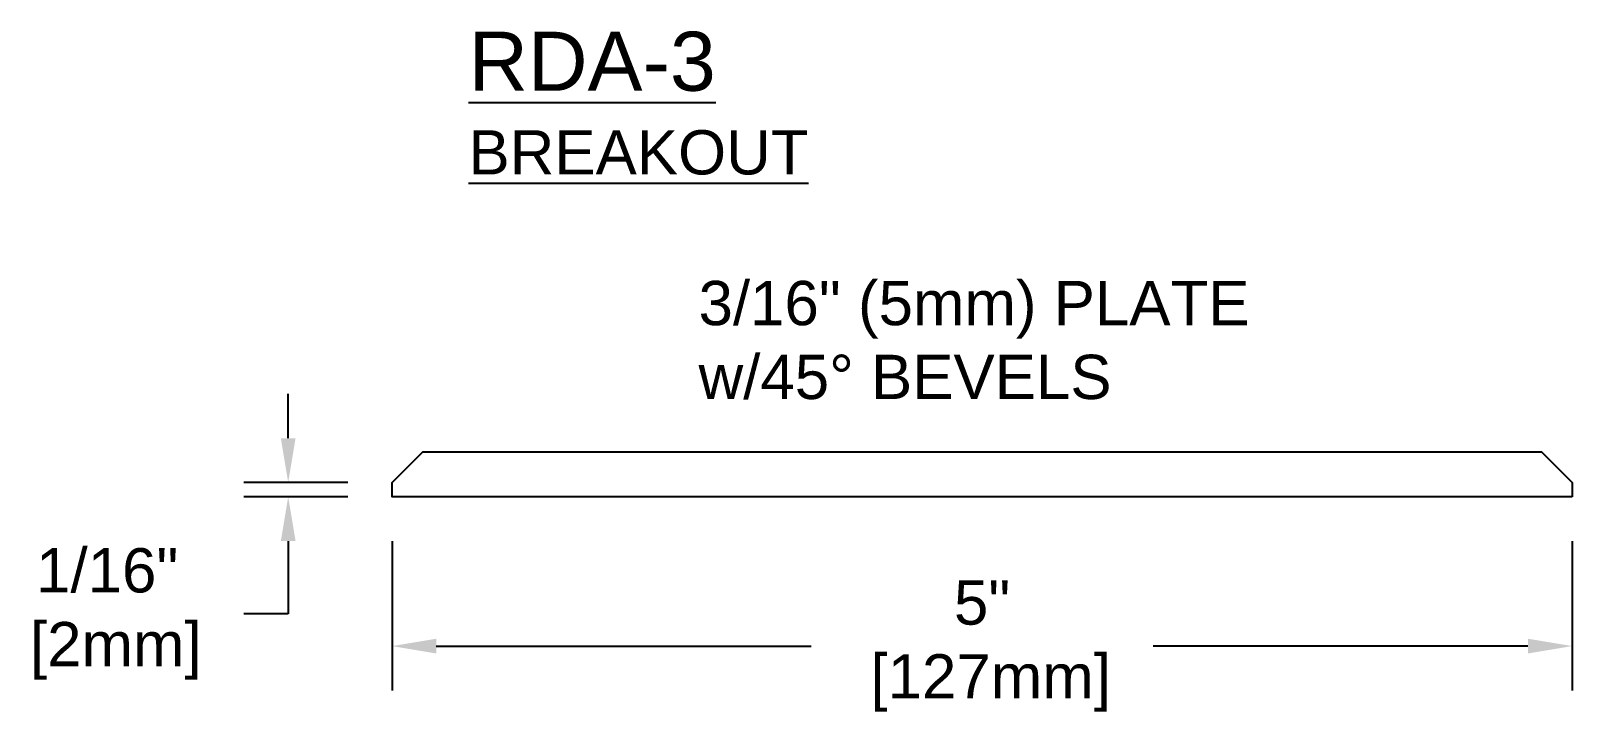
# Model space of a CAD drawing. Header units: inches. Extents: x -10.4 to 52.5, y 6.9 to 15.8.
# Drawn here: x 45.94 to 52.47, y 12.9 to 15.78 of the extents above.
import ezdxf

# ---------------------------------------------------------------- set-up
doc = ezdxf.new("R2010")
doc.units = ezdxf.units.IN
doc.header["$MEASUREMENT"] = 0
doc.layers.add('Dimensions', color=3, linetype='Continuous')
doc.layers.add('TEXT', color=2, linetype='Continuous')
doc.styles.add('ARIAL', font='arial.ttf')
doc.dimstyles.new('Arial', dxfattribs={"dimtxt": 0.1875, "dimasz": 0.1875, "dimexe": 0.1875, "dimexo": 0.1875, "dimgap": 0.1875, "dimtad": 0, "dimtih": 1, "dimtoh": 1, "dimdec": 4, "dimzin": 3, "dimdsep": 46, "dimlunit": 4, "dimtxsty": 'ARIAL', "dimcen": 0.1875, "dimadec": 0, "dimazin": 0, "dimtfac": 1, "dimtdec": 4, "dimtofl": 0, "dimtmove": 0, "dimatfit": 3, "dimfxl": 0, "dimfrac": 2, "dimtolj": 1, "dimtzin": 0, "dimarcsym": 0})

# ---------------------------------------------------------------- blocks, each defined once
blk = doc.blocks.new('*D18')
at = {"layer": 'Defpoints', "color": 0}
for p in [(47.4675, 13.8102), (52.4675, 13.8102), (52.4675, 13.1779)]:
    blk.add_point(p, dxfattribs=at)
at = {"layer": 'Dimensions', "color": 0, "lineweight": -2}
for p, q in [((47.4675, 13.6227), (47.4675, 12.9904)), ((52.4675, 13.6227), (52.4675, 12.9904)), ((47.655, 13.1779), (49.2426, 13.1779)), ((52.28, 13.1779), (50.6924, 13.1779))]:
    blk.add_line(p, q, dxfattribs=at)
at = {"layer": 'Dimensions', "color": 0}
for points in [[(47.655, 13.2091), (47.655, 13.1466), (47.4675, 13.1779)], [(52.28, 13.2091), (52.28, 13.1466), (52.4675, 13.1779)]]:
    blk.add_solid(points, dxfattribs=at)
at = {"layer": 'Dimensions', "color": 0, "insert": (49.9675, 13.1779), "char_height": 0.1875, "attachment_point": 5, "style": 'ARIAL'}
blk.add_mtext('\\A1;5"\\P [127mm]', dxfattribs=at)
blk = doc.blocks.new('*D19')
at = {"layer": 'Defpoints', "color": 0}
for p in [(47.0275, 13.8702), (47.4675, 13.8702), (47.4675, 13.8102)]:
    blk.add_point(p, dxfattribs=at)
at = {"layer": 'Dimensions', "color": 0, "lineweight": -2}
for p, q in [((47.0275, 14.0577), (47.0275, 14.2452)), ((47.28, 13.8702), (46.84, 13.8702)), ((47.28, 13.8102), (46.84, 13.8102)), ((47.0275, 13.6227), (47.0275, 13.3142)), ((47.0275, 13.3142), (46.84, 13.3142))]:
    blk.add_line(p, q, dxfattribs=at)
at = {"layer": 'Dimensions', "color": 0}
for points in [[(46.9963, 14.0577), (47.0588, 14.0577), (47.0275, 13.8702)], [(46.9963, 13.6227), (47.0588, 13.6227), (47.0275, 13.8102)]]:
    blk.add_solid(points, dxfattribs=at)
at = {"layer": 'Dimensions', "color": 0, "insert": (46.2608, 13.3142), "char_height": 0.1875, "attachment_point": 5, "style": 'ARIAL'}
blk.add_mtext('\\A1;1/16"\\P [2mm]', dxfattribs=at)

msp = doc.modelspace()

# ---------------------------------------------------------------- linework, layer by layer
msp.add_lwpolyline([(52.46752, 13.81021), (47.46752, 13.81021), (47.46752, 13.87021), (47.59752, 14.00021), (52.33752, 14.00021), (52.46752, 13.87021), (52.46752, 13.81021)])

# ---------------------------------------------------------------- texts
at = {"layer": 'TEXT', "insert": (47.79147, 15.77877), "char_height": 0.2, "width": 4.1875, "attachment_point": 1, "style": 'ARIAL'}
msp.add_mtext('{\\H1.25x;\\LRDA-3\\P\\H0.75x;BREAKOUT}', dxfattribs=at)
at = {"layer": 'TEXT', "insert": (48.76619, 14.72388), "char_height": 0.1875, "attachment_point": 1, "style": 'ARIAL'}
msp.add_mtext('3/16" (5mm) PLATE\\Pw/45° BEVELS', dxfattribs=at)

# ---------------------------------------------------------------- dimensions: what is measured, and where the dimension line sits
at = {"layer": 'Dimensions'}
dim = msp.add_linear_dim(base=(47.02753, 13.87021), p1=(47.46752, 13.81021), p2=(47.46752, 13.87021), angle=90, dimstyle='Arial', override={"dimpost": '\\X'}, dxfattribs=at)
dim.commit()
dim.dimension.update_dxf_attribs({"geometry": '*D19', "text_midpoint": (46.26084, 13.3142), "dimtype": 160})
dim = msp.add_linear_dim(base=(52.46752, 13.17785), p1=(47.46752, 13.81021), p2=(52.46752, 13.81021), dimstyle='Arial', override={"dimpost": '\\X'}, dxfattribs=at)
dim.commit()
dim.dimension.update_dxf_attribs({"geometry": '*D18', "text_midpoint": (49.96752, 13.17785), "dimtype": 160})

doc.saveas('drawing.dxf')
